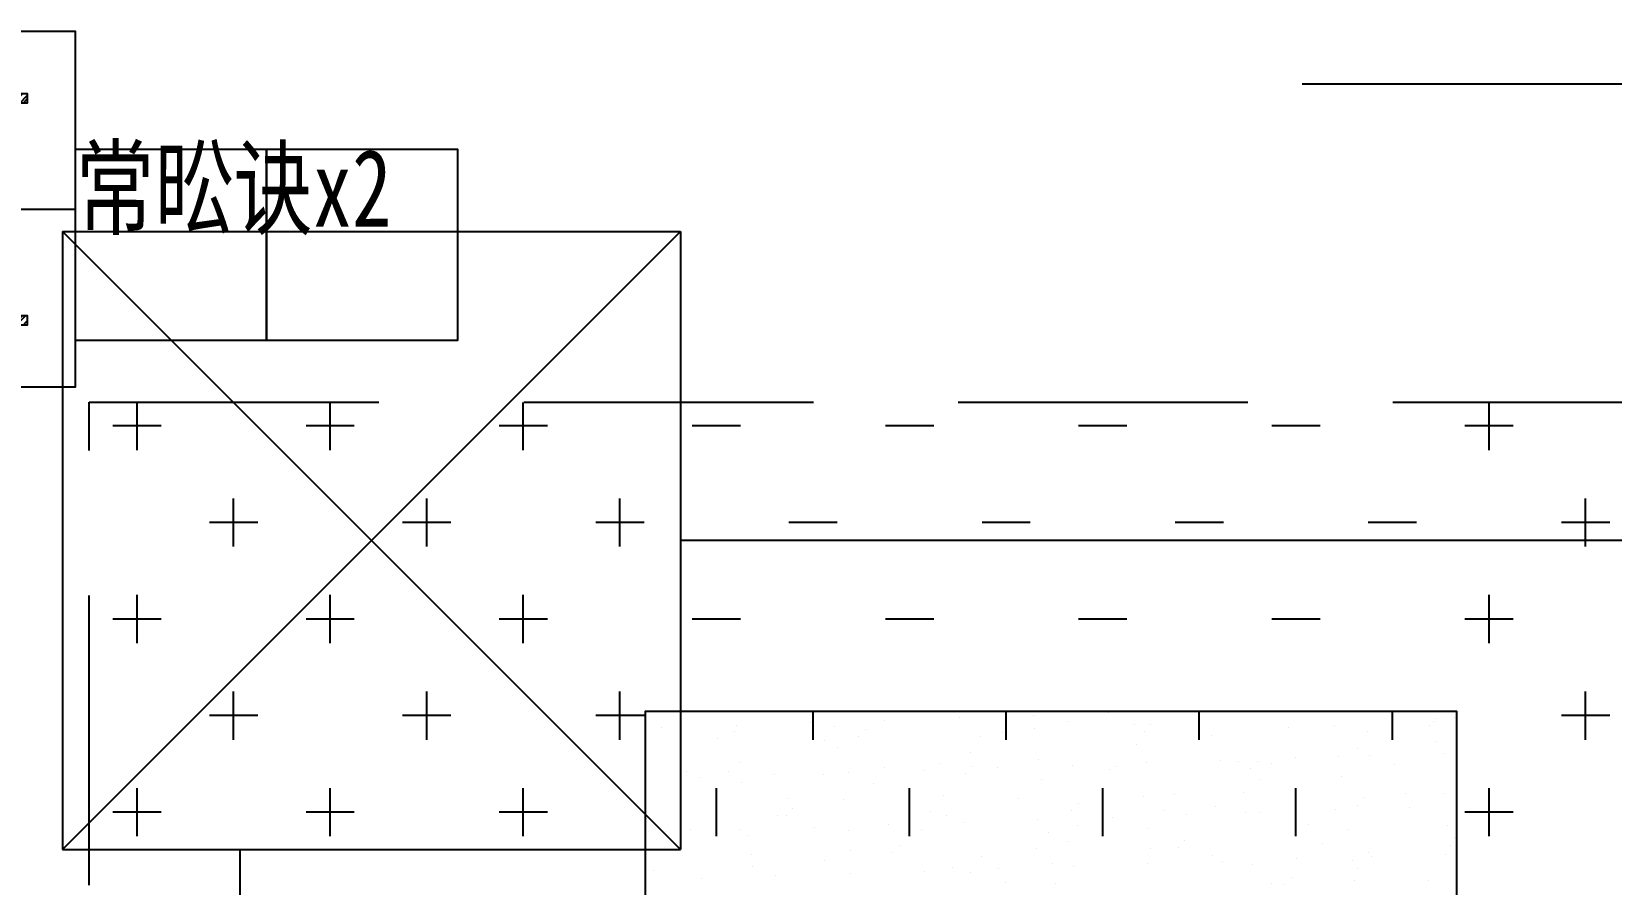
# Model space of a CAD drawing. Extents: x -40736 to 367926, y -65544 to 37405.
# Drawn here: x 355412.4 to 355821.4, y -43850.6 to -43629.8 of the extents above; entities that cross this region are included whole.
import ezdxf

# ---------------------------------------------------------------- set-up
doc = ezdxf.new("R2010")
doc.units = 0
doc.header["$LTSCALE"] = 600
doc.header["$MEASUREMENT"] = 0
doc.linetypes.add('HIDDEN2', pattern=[0.1875, 0.125, -0.0625])
doc.layers.get('0').update_dxf_attribs({"linetype": 'CONTINUOUS'})
for name, color, linetype in [('1', 1, 'CONTINUOUS'), ('C6', 6, 'CONTINUOUS'), ('C7', 7, 'CONTINUOUS'), ('底圖', 253, 'CONTINUOUS')]:
    doc.layers.add(name, color=color, linetype=linetype)
doc.styles.get("Standard").update_dxf_attribs({"font": 'txt.shx', "width": 0.75, "bigfont": 'chineset.shx'})

# ---------------------------------------------------------------- blocks, each defined once
blk = doc.blocks.new('*X429')
at = {"layer": 'C6', "color": 0}
for p, q in [((32182.84, 102121.16), (32182.84, 102121.16)), ((32197.35, 102121.37), (32197.35, 102121.37)), ((32216.62, 102122), (32216.62, 102122)), ((32235.89, 102122.63), (32235.89, 102122.63)), ((32248.17, 102124.92), (32248.17, 102124.92)), ((32255.16, 102123.26), (32255.16, 102123.26)), ((32274.43, 102123.89), (32274.43, 102123.89)), ((32283.07, 102122.32), (32283.07, 102122.32)), ((32293.7, 102124.52), (32293.7, 102124.52)), ((32300.38, 102121.65), (32300.38, 102121.65)), ((32304.72, 102121.64), (32304.72, 102121.64)), ((32352.21, 102121.3), (32352.21, 102121.3)), ((32376.93, 102121.16), (32376.93, 102121.16)), ((32377.96, 102122.39), (32377.96, 102122.39)), ((32378.62, 102123.01), (32378.62, 102123.01)), ((32383.29, 102123.48), (32383.29, 102123.48)), ((32178.09, 102120.74), (32178.09, 102120.74)), ((32192.45, 102118.04), (32192.45, 102118.04)), ((32197.05, 102119.82), (32197.05, 102119.82)), ((32220.3, 102117.49), (32220.3, 102117.49)), ((32222.8, 102120.91), (32222.8, 102120.91)), ((32229.13, 102118.43), (32229.13, 102118.43)), ((32230.82, 102120.27), (32230.82, 102120.27)), ((32260.71, 102118.46), (32260.71, 102118.46)), ((32266.35, 102119.41), (32266.35, 102119.41)), ((32274.63, 102120.56), (32274.63, 102120.56)), ((32303.03, 102119.8), (32303.03, 102119.8)), ((32320.52, 102118.65), (32320.52, 102118.65)), ((32340.25, 102120.78), (32340.25, 102120.78)), ((32360.93, 102119.62), (32360.93, 102119.62)), ((32378.64, 102117.19), (32378.64, 102117.19)), ((32223.49, 102115.7), (32223.49, 102115.7)), ((32258.02, 102114.24), (32258.02, 102114.24)), ((32301.06, 102116.45), (32301.06, 102116.45)), ((32353.28, 102113.17), (32353.28, 102113.17)), ((32358.24, 102115.41), (32358.24, 102115.41)), ((32361.39, 102113.52), (32361.39, 102113.52)), ((32380.66, 102114.15), (32380.66, 102114.15)), ((32184.48, 102109.34), (32184.48, 102109.34)), ((32195.26, 102109.41), (32195.26, 102109.41)), ((32198.13, 102111.69), (32198.13, 102111.69)), ((32226.52, 102109.11), (32226.52, 102109.11)), ((32235.67, 102110.38), (32235.67, 102110.38)), ((32245.78, 102109.74), (32245.78, 102109.74)), ((32249.95, 102111.34), (32249.95, 102111.34)), ((32256.69, 102108.87), (32256.69, 102108.87)), ((32258.38, 102110.71), (32258.38, 102110.71)), ((32265.05, 102110.37), (32265.05, 102110.37)), ((32275.7, 102112.43), (32275.7, 102112.43)), ((32284.32, 102111), (32284.32, 102111)), ((32293.91, 102109.84), (32293.91, 102109.84)), ((32295.48, 102110.58), (32295.48, 102110.58)), ((32303.59, 102111.63), (32303.59, 102111.63)), ((32322.86, 102112.26), (32322.86, 102112.26)), ((32327.53, 102112.08), (32327.53, 102112.08)), ((32330.59, 102110.23), (32330.59, 102110.23)), ((32332.28, 102112.08), (32332.28, 102112.08)), ((32335.89, 102111.55), (32335.89, 102111.55)), ((32342.12, 102112.89), (32342.12, 102112.89)), ((32367.81, 102111.21), (32367.81, 102111.21)), ((32182.79, 102107.5), (32182.79, 102107.5)), ((32187.98, 102107.85), (32187.98, 102107.85)), ((32198.81, 102106.48), (32198.81, 102106.48)), ((32207.25, 102108.48), (32207.25, 102108.48)), ((32220.01, 102108.48), (32220.01, 102108.48)), ((32232.98, 102106.17), (32232.98, 102106.17)), ((32276.39, 102107.23), (32276.39, 102107.23)), ((32333.2, 102107.33), (32333.2, 102107.33)), ((32353.96, 102107.97), (32353.96, 102107.97)), ((32210.63, 102102.31), (32210.63, 102102.31)), ((32225.28, 102102.12), (32225.28, 102102.12)), ((32251.02, 102103.21), (32251.02, 102103.21)), ((32270.44, 102102.5), (32270.44, 102102.5)), ((32285.94, 102101.14), (32285.94, 102101.14)), ((32302.85, 102102.86), (32302.85, 102102.86)), ((32310.85, 102103.47), (32310.85, 102103.47)), ((32328.6, 102103.95), (32328.6, 102103.95)), ((32359.84, 102102.51), (32359.84, 102102.51)), ((32370.66, 102103.66), (32370.66, 102103.66)), ((32380.43, 102103.61), (32380.43, 102103.61)), ((32174.13, 102097.26), (32174.13, 102097.26)), ((32207.94, 102098.09), (32207.94, 102098.09)), ((32210.35, 102097.93), (32210.35, 102097.93)), ((32212.04, 102099.78), (32212.04, 102099.78)), ((32247.57, 102098.91), (32247.57, 102098.91)), ((32251.71, 102098.01), (32251.71, 102098.01)), ((32275.4, 102096.88), (32275.4, 102096.88)), ((32284.25, 102099.3), (32284.25, 102099.3)), ((32294.67, 102097.51), (32294.67, 102097.51)), ((32308.16, 102099.25), (32308.16, 102099.25)), ((32313.94, 102098.14), (32313.94, 102098.14)), ((32321.47, 102100.28), (32321.47, 102100.28)), ((32329.29, 102098.75), (32329.29, 102098.75)), ((32333.21, 102098.77), (32333.21, 102098.77)), ((32352.47, 102099.4), (32352.47, 102099.4)), ((32358.15, 102100.67), (32358.15, 102100.67)), ((32371.74, 102100.03), (32371.74, 102100.03)), ((32179.06, 102093.74), (32179.06, 102093.74)), ((32185.59, 102094.23), (32185.59, 102094.23)), ((32198.33, 102094.37), (32198.33, 102094.37)), ((32200.6, 102092.9), (32200.6, 102092.9)), ((32217.6, 102094.99), (32217.6, 102094.99)), ((32226.35, 102093.99), (32226.35, 102093.99)), ((32236.86, 102095.62), (32236.86, 102095.62)), ((32245.4, 102094.42), (32245.4, 102094.42)), ((32256.13, 102096.25), (32256.13, 102096.25)), ((32278.18, 102093.64), (32278.18, 102093.64)), ((32285.81, 102095.4), (32285.81, 102095.4)), ((32303.92, 102094.73), (32303.92, 102094.73)), ((32345.62, 102095.59), (32345.62, 102095.59)), ((32355.75, 102094.39), (32355.75, 102094.39)), ((32381.5, 102095.48), (32381.5, 102095.48)), ((32182.9, 102090.01), (32182.9, 102090.01)), ((32227.03, 102088.79), (32227.03, 102088.79)), ((32239.6, 102090.21), (32239.6, 102090.21)), ((32275.13, 102089.35), (32275.13, 102089.35)), ((32283.12, 102091.18), (32283.12, 102091.18)), ((32304.61, 102089.53), (32304.61, 102089.53)), ((32311.81, 102089.74), (32311.81, 102089.74)), ((32313.5, 102091.58), (32313.5, 102091.58)), ((32349.03, 102090.71), (32349.03, 102090.71)), ((32360.99, 102088.48), (32360.99, 102088.48)), ((32382.19, 102090.27), (32382.19, 102090.27)), ((32383.34, 102092.34), (32383.34, 102092.34)), ((32201.23, 102087.98), (32201.23, 102087.98)), ((32201.67, 102084.77), (32201.67, 102084.77)), ((32220.36, 102086.35), (32220.36, 102086.35)), ((32237.91, 102088.37), (32237.91, 102088.37)), ((32253.5, 102084.42), (32253.5, 102084.42)), ((32260.77, 102087.32), (32260.77, 102087.32)), ((32279.25, 102085.51), (32279.25, 102085.51)), ((32284.65, 102084.83), (32284.65, 102084.83)), ((32303.92, 102085.46), (32303.92, 102085.46)), ((32320.58, 102087.51), (32320.58, 102087.51)), ((32323.19, 102086.09), (32323.19, 102086.09)), ((32331.07, 102085.17), (32331.07, 102085.17)), ((32342.46, 102086.72), (32342.46, 102086.72)), ((32356.82, 102086.26), (32356.82, 102086.26)), ((32361.73, 102087.35), (32361.73, 102087.35)), ((32380.99, 102087.98), (32380.99, 102087.98)), ((32175.92, 102083.68), (32175.92, 102083.68)), ((32188.31, 102081.68), (32188.31, 102081.68)), ((32207.58, 102082.31), (32207.58, 102082.31)), ((32226.85, 102082.94), (32226.85, 102082.94)), ((32246.12, 102083.57), (32246.12, 102083.57)), ((32258.08, 102083.1), (32258.08, 102083.1)), ((32265.39, 102084.2), (32265.39, 102084.2)), ((32267.16, 102080.65), (32267.16, 102080.65)), ((32279.93, 102080.31), (32279.93, 102080.31)), ((32335.95, 102080.41), (32335.95, 102080.41)), ((32341.05, 102082.01), (32341.05, 102082.01)), ((32357.51, 102081.05), (32357.51, 102081.05)), ((32358.3, 102084.27), (32358.3, 102084.27)), ((32376.58, 102081.15), (32376.58, 102081.15)), ((32339.37, 102080.17), (32339.37, 102080.17))]:
    blk.add_line(p, q, dxfattribs=at)
blk = doc.blocks.new('*X430')
at = {"layer": 'C7', "color": 0}
for p, q in [((32042.26, 102192.59), (32042.26, 102204.96)), ((32092.26, 102192.59), (32092.26, 102204.96)), ((32142.26, 102192.59), (32142.26, 102204.96)), ((32392.26, 102192.59), (32392.26, 102204.96)), ((32048.51, 102198.84), (32036.01, 102198.84)), ((32098.51, 102198.84), (32086.01, 102198.84)), ((32148.51, 102198.84), (32136.01, 102198.84)), ((32198.51, 102198.84), (32186.01, 102198.84)), ((32248.51, 102198.84), (32236.01, 102198.84)), ((32298.51, 102198.84), (32286.01, 102198.84)), ((32348.51, 102198.84), (32336.01, 102198.84)), ((32398.51, 102198.84), (32386.01, 102198.84)), ((32067.26, 102167.59), (32067.26, 102180.09)), ((32117.26, 102167.59), (32117.26, 102180.09)), ((32167.26, 102167.59), (32167.26, 102180.09)), ((32417.26, 102167.59), (32417.26, 102180.09)), ((32073.51, 102173.84), (32061.01, 102173.84)), ((32123.51, 102173.84), (32111.01, 102173.84)), ((32173.51, 102173.84), (32161.01, 102173.84)), ((32223.51, 102173.84), (32211.01, 102173.84)), ((32273.51, 102173.84), (32261.01, 102173.84)), ((32323.51, 102173.84), (32311.01, 102173.84)), ((32373.51, 102173.84), (32361.01, 102173.84)), ((32423.51, 102173.84), (32411.01, 102173.84)), ((32042.26, 102142.59), (32042.26, 102155.09)), ((32092.26, 102142.59), (32092.26, 102155.09)), ((32142.26, 102142.59), (32142.26, 102155.09)), ((32392.26, 102142.59), (32392.26, 102155.09)), ((32048.51, 102148.84), (32036.01, 102148.84)), ((32098.51, 102148.84), (32086.01, 102148.84)), ((32148.51, 102148.84), (32136.01, 102148.84)), ((32198.51, 102148.84), (32186.01, 102148.84)), ((32248.51, 102148.84), (32236.01, 102148.84)), ((32298.51, 102148.84), (32286.01, 102148.84)), ((32348.51, 102148.84), (32336.01, 102148.84)), ((32398.51, 102148.84), (32386.01, 102148.84)), ((32067.26, 102117.59), (32067.26, 102130.09)), ((32117.26, 102117.59), (32117.26, 102130.09)), ((32167.26, 102117.59), (32167.26, 102130.09)), ((32417.26, 102117.59), (32417.26, 102130.09)), ((32073.51, 102123.84), (32061.01, 102123.84)), ((32123.51, 102123.84), (32111.01, 102123.84)), ((32173.51, 102123.84), (32161.01, 102123.84)), ((32217.26, 102117.59), (32217.26, 102124.96)), ((32267.26, 102117.59), (32267.26, 102124.96)), ((32317.26, 102117.59), (32317.26, 102124.96)), ((32367.26, 102117.59), (32367.26, 102124.96)), ((32423.51, 102123.84), (32411.01, 102123.84)), ((32042.26, 102092.59), (32042.26, 102105.09)), ((32092.26, 102092.59), (32092.26, 102105.09)), ((32142.26, 102092.59), (32142.26, 102105.09)), ((32192.26, 102092.59), (32192.26, 102105.09)), ((32242.26, 102092.59), (32242.26, 102105.09)), ((32292.26, 102092.59), (32292.26, 102105.09)), ((32342.26, 102092.59), (32342.26, 102105.09)), ((32392.26, 102092.59), (32392.26, 102105.09)), ((32048.51, 102098.84), (32036.01, 102098.84)), ((32098.51, 102098.84), (32086.01, 102098.84)), ((32148.51, 102098.84), (32136.01, 102098.84)), ((32398.51, 102098.84), (32386.01, 102098.84))]:
    blk.add_line(p, q, dxfattribs=at)
blk = doc.blocks.new('*X413')
at = {"layer": 'C6', "color": 0}
for p, q in [((11763.66, 29453.79), (11764.45, 29454.57)), ((11763.66, 29452.9), (11765.34, 29454.57)), ((11764.6, 29452.07), (11767.1, 29454.57)), ((11765.49, 29452.07), (11767.99, 29454.57)), ((11767.25, 29452.07), (11769.75, 29454.57)), ((11768.14, 29452.07), (11770.64, 29454.57)), ((11769.91, 29452.07), (11772.41, 29454.57)), ((11770.79, 29452.07), (11773.29, 29454.57)), ((11772.56, 29452.07), (11775.06, 29454.57)), ((11773.44, 29452.07), (11775.94, 29454.57)), ((11775.21, 29452.07), (11777.71, 29454.57)), ((11776.09, 29452.07), (11778.59, 29454.57)), ((11777.86, 29452.07), (11780.36, 29454.57)), ((11778.75, 29452.07), (11781.25, 29454.57)), ((11780.51, 29452.07), (11783.01, 29454.57)), ((11781.4, 29452.07), (11783.9, 29454.57)), ((11782.86, 29451.77), (11785.66, 29454.57)), ((11782.86, 29450.89), (11786.55, 29454.57)), ((11785.82, 29452.07), (11788.32, 29454.57)), ((11786.7, 29452.07), (11789.2, 29454.57)), ((11788.47, 29452.07), (11790.97, 29454.57)), ((11789.35, 29452.07), (11791.85, 29454.57)), ((11791.12, 29452.07), (11793.62, 29454.57)), ((11792, 29452.07), (11794.5, 29454.57)), ((11793.77, 29452.07), (11796.27, 29454.57)), ((11794.66, 29452.07), (11797.16, 29454.57)), ((11796.42, 29452.07), (11798.92, 29454.57)), ((11797.31, 29452.07), (11799.81, 29454.57)), ((11799.07, 29452.07), (11801.57, 29454.57)), ((11799.96, 29452.07), (11802.46, 29454.57)), ((11782.86, 29449.12), (11784.46, 29450.72)), ((11801.73, 29452.07), (11803.66, 29454.01)), ((11802.61, 29452.07), (11803.66, 29453.13)), ((11782.86, 29448.24), (11784.46, 29449.84)), ((11782.86, 29446.47), (11784.46, 29448.07)), ((11782.86, 29445.59), (11784.46, 29447.19)), ((11782.86, 29443.82), (11784.46, 29445.42)), ((11782.86, 29442.93), (11784.46, 29444.53)), ((11782.86, 29441.17), (11784.46, 29442.77)), ((11782.86, 29440.28), (11784.46, 29441.88)), ((11782.86, 29438.51), (11784.46, 29440.11)), ((11782.86, 29437.63), (11784.46, 29439.23)), ((11782.86, 29435.86), (11784.46, 29437.46)), ((11782.86, 29434.98), (11784.46, 29436.58)), ((11782.86, 29433.21), (11784.46, 29434.81)), ((11782.86, 29432.33), (11784.46, 29433.93)), ((11782.86, 29430.56), (11784.46, 29432.16)), ((11782.86, 29429.68), (11784.46, 29431.28)), ((11782.86, 29427.91), (11784.46, 29429.51)), ((11782.86, 29427.02), (11784.46, 29428.62)), ((11782.86, 29425.26), (11784.46, 29426.86)), ((11782.86, 29424.37), (11784.46, 29425.97)), ((11782.86, 29422.6), (11784.46, 29424.2)), ((11782.86, 29421.72), (11784.46, 29423.32)), ((11782.86, 29419.95), (11784.46, 29421.55)), ((11782.86, 29419.07), (11784.46, 29420.67)), ((11782.86, 29417.3), (11784.46, 29418.9)), ((11782.86, 29416.42), (11784.46, 29418.02)), ((11782.86, 29414.65), (11784.46, 29416.25)), ((11782.86, 29413.77), (11784.46, 29415.37)), ((11782.86, 29412), (11784.46, 29413.6)), ((11782.86, 29411.11), (11784.46, 29412.71)), ((11782.86, 29409.35), (11784.46, 29410.95)), ((11782.86, 29408.46), (11784.46, 29410.06)), ((11782.86, 29406.69), (11784.46, 29408.29)), ((11782.86, 29405.81), (11784.46, 29407.41)), ((11782.86, 29404.04), (11784.46, 29405.64)), ((11782.86, 29403.16), (11784.46, 29404.76)), ((11782.86, 29401.39), (11784.46, 29402.99)), ((11782.86, 29400.51), (11784.46, 29402.11)), ((11781.35, 29394.57), (11784.46, 29397.69)), ((11782.86, 29398.74), (11784.46, 29400.34)), ((11782.86, 29397.86), (11784.46, 29399.46)), ((11763.66, 29395.45), (11765.29, 29397.07)), ((11763.67, 29394.57), (11766.17, 29397.07)), ((11765.44, 29394.57), (11767.94, 29397.07)), ((11766.32, 29394.57), (11768.82, 29397.07)), ((11768.09, 29394.57), (11770.59, 29397.07)), ((11768.97, 29394.57), (11771.47, 29397.07)), ((11770.74, 29394.57), (11773.24, 29397.07)), ((11771.63, 29394.57), (11774.13, 29397.07)), ((11773.39, 29394.57), (11775.89, 29397.07)), ((11774.28, 29394.57), (11776.78, 29397.07)), ((11776.05, 29394.57), (11778.55, 29397.07)), ((11776.93, 29394.57), (11779.43, 29397.07)), ((11778.7, 29394.57), (11781.2, 29397.07)), ((11779.58, 29394.57), (11782.08, 29397.07)), ((11782.23, 29394.57), (11784.73, 29397.07)), ((11784, 29394.57), (11786.5, 29397.07)), ((11784.88, 29394.57), (11787.38, 29397.07)), ((11786.65, 29394.57), (11789.15, 29397.07)), ((11787.54, 29394.57), (11790.04, 29397.07)), ((11789.3, 29394.57), (11791.8, 29397.07)), ((11790.19, 29394.57), (11792.69, 29397.07)), ((11791.96, 29394.57), (11794.46, 29397.07)), ((11792.84, 29394.57), (11795.34, 29397.07)), ((11794.61, 29394.57), (11797.11, 29397.07)), ((11795.49, 29394.57), (11797.99, 29397.07)), ((11797.26, 29394.57), (11799.76, 29397.07)), ((11798.14, 29394.57), (11800.64, 29397.07)), ((11799.91, 29394.57), (11802.41, 29397.07)), ((11800.79, 29394.57), (11803.29, 29397.07)), ((11802.56, 29394.57), (11803.66, 29395.67)), ((11803.45, 29394.57), (11803.66, 29394.79))]:
    blk.add_line(p, q, dxfattribs=at)
blk = doc.blocks.new('*U537')
at = {"color": 1, "linetype": 'Continuous'}
blk.add_line((-32.5, 0), (32.5, 0), dxfattribs=at)
at = {"color": 1}
blk.add_lwpolyline([(-32.5, -46), (32.5, -46), (32.5, 46), (-32.5, 46)], close=True, dxfattribs=at)
blk.add_lwpolyline([(-20, 30), (20, 30), (20, 27.5), (0.8, 27.5), (0.8, -27.5), (20, -27.5), (20, -30), (-20, -30), (-20, -27.5), (-0.8, -27.5), (-0.8, 27.5), (-20, 27.5), (-20, 30)], dxfattribs=at)
blk.add_blockref('*X413', (-11783.66, -29424.57), dxfattribs=at)
blk = doc.blocks.new('*U538')
at = {"color": 0, "linetype": 'ByBlock', "lineweight": -2}
blk.add_blockref('*U537', (0, -4000), dxfattribs=at)
blk = doc.blocks.new('*U531')
at = {"color": 0}
blk.add_blockref('*U538', (0, 5000), dxfattribs=at)
blk = doc.blocks.new('*U532')
at = {"layer": '1', "color": 0, "linetype": 'ByBlock', "lineweight": -2}
blk.add_blockref('*U531', (7000, 0), dxfattribs=at)

msp = doc.modelspace()

# ---------------------------------------------------------------- linework, layer by layer
at = {"layer": 'C6', "linetype": 'Continuous'}
msp.add_lwpolyline([(355571.28956, -44075.79681), (355571.28956, -43805.79681), (355781.28956, -43805.79681), (355781.28956, -44075.79681), (355571.28956, -44075.79681)], dxfattribs=at)
at = {"layer": 'C7', "linetype": 'HIDDEN2'}
msp.add_lwpolyline([(360427.28956, -43725.79681), (360427.28956, -44075.79681), (355427.28956, -44075.79681), (355427.28956, -43725.79681), (360427.28956, -43725.79681)], dxfattribs=at)
at = {"layer": '底圖', "color": 253}
for p, q in [((355741.28837, -43643.31715), (356899.52997, -43643.31715)), ((355420.38967, -43681.55583), (355580.38967, -43681.55583)), ((355420.38967, -43681.55583), (355420.38967, -43841.55583)), ((355580.38967, -43841.55583), (355420.38967, -43681.55583)), ((355420.38967, -43841.55583), (355580.38967, -43681.55583)), ((355580.38967, -43681.55583), (355580.38967, -43841.55583)), ((360487.90038, -43761.55583), (355580.38967, -43761.55583)), ((355420.38967, -43841.55583), (355580.38967, -43841.55583)), ((355466.28837, -43841.55583), (355466.28837, -49718.31765))]:
    msp.add_line(p, q, dxfattribs=at)
at = {"layer": '底圖'}
for points in [[(355423.78975, -43660.24767), (355473.23548, -43660.24767), (355473.23548, -43709.79684), (355423.78975, -43709.79684)], [(355473.23566, -43660.24767), (355522.68139, -43660.24767), (355522.68139, -43709.79684), (355473.23566, -43709.79684)]]:
    msp.add_lwpolyline(points, close=True, dxfattribs=at)

# ---------------------------------------------------------------- block references
at = {"layer": '1', "color": 0}
msp.add_blockref('*U532', (348391.28957, -44675.79681), dxfattribs=at)
at = {"layer": 'C6'}
msp.add_blockref('*X429', (323397.42265, -145930.76146), dxfattribs=at)
at = {"layer": 'C7'}
msp.add_blockref('*X430', (323397.42265, -145930.76146), dxfattribs=at)

# ---------------------------------------------------------------- texts
at = {"layer": '底圖', "insert": (355423.78975, -43660.24767), "char_height": 20, "width": 122.5429154, "attachment_point": 1, "rotation": 359.9368339}
msp.add_mtext('{\\fSimSun|b0|i0|c134|p2;常昖诀x2}', dxfattribs=at)

doc.saveas('drawing.dxf')
